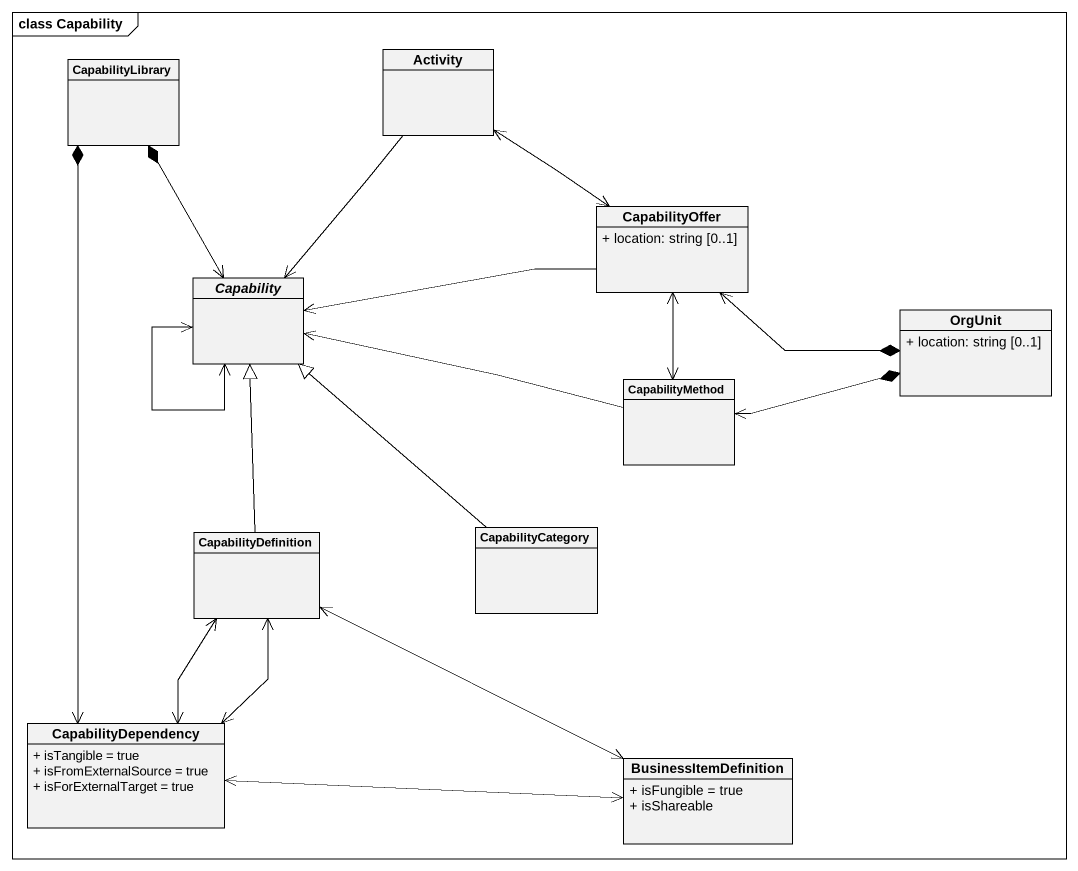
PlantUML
@startuml
mainframe class Capability
hide circle
hide empty members
skinparam classAttributeIconSize 0
class CapabilityLibrary
class Activity
class CapabilityOffer {
  + location: string [0..1]
}
abstract class Capability
class OrgUnit {
  + location: string [0..1]
}
class CapabilityMethod
class CapabilityDefinition
class CapabilityCategory
class CapabilityDependency {
  + isTangible = true
  + isFromExternalSource = true
  + isForExternalTarget = true
}
class BusinessItemDefinition {
  + isFungible = true
  + isShareable
}
CapabilityLibrary *--> Capability
CapabilityLibrary *--> CapabilityDependency
Activity <--> CapabilityOffer
Activity --> Capability
CapabilityOffer -left-> Capability
CapabilityOffer <--> CapabilityMethod
Capability <--> Capability
OrgUnit *-left-> CapabilityOffer
OrgUnit *-left-> CapabilityMethod
CapabilityMethod -left-> Capability
CapabilityDefinition -up-|> Capability
CapabilityDefinition <--> CapabilityDependency
CapabilityDefinition <--> CapabilityDependency
CapabilityDefinition <-right-> BusinessItemDefinition
CapabilityCategory -up-|> Capability
CapabilityDependency <-right-> BusinessItemDefinition
@enduml
